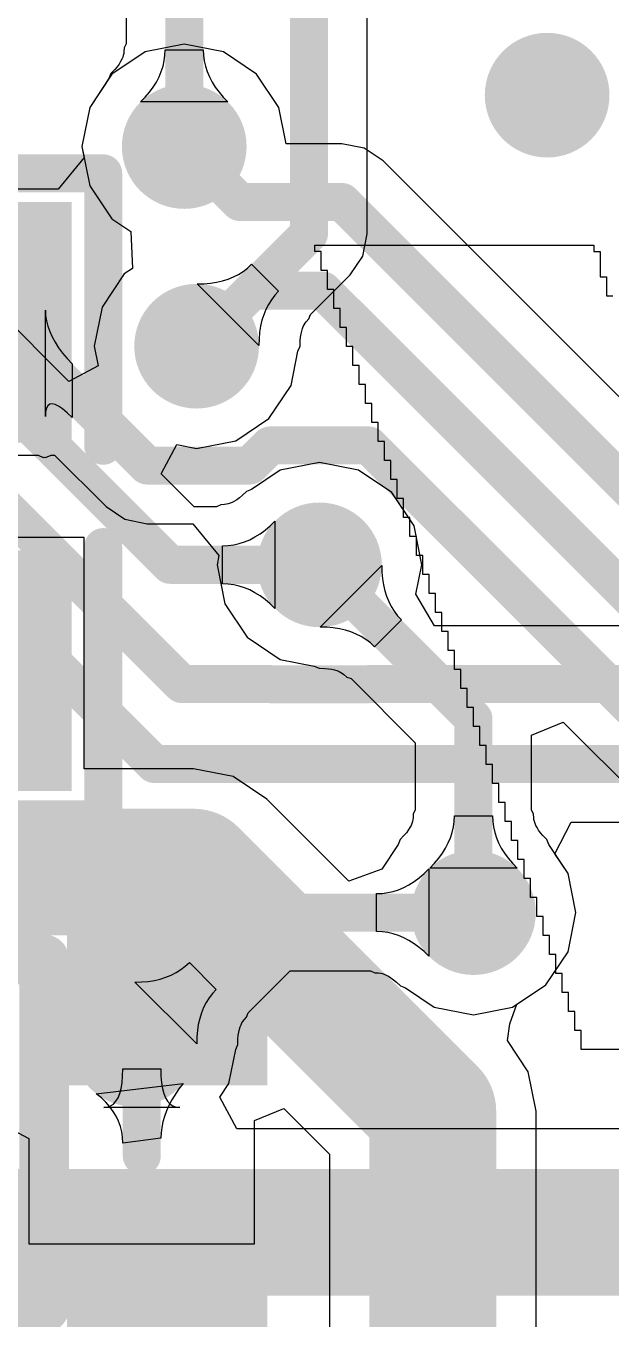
# Model space of a CAD drawing. Header units: millimetres. Extents: x 6.03 to 8.53, y 10.22 to 11.81.
# Drawn here: x 7.6994 to 7.7918, y 11.2362 to 11.4403 of the extents above; entities that cross this region are included whole.
import ezdxf

# ---------------------------------------------------------------- set-up
doc = ezdxf.new("R2010")
doc.units = ezdxf.units.MM
doc.header["$MEASUREMENT"] = 0
for name, color, linetype in [('BottomLayer', 5, 'Continuous'), ('MultiLayer', 9, 'Continuous'), ('TopLayer', 1, 'Continuous'), ('TopOverlay', 2, 'Continuous'), ('TopPaste', 8, 'Continuous'), ('TopSolder', 216, 'Continuous')]:
    doc.layers.add(name, color=color, linetype=linetype)

# ---------------------------------------------------------------- blocks, each defined once
blk = doc.blocks.new('0603_1')
at = {"layer": 'TopLayer'}
for points in [[(-0.0425, -0.016), (-0.0125, -0.016), (-0.0425, 0.016), (-0.0125, 0.016)], [(0.0125, -0.016), (0.0425, -0.016), (0.0125, 0.016), (0.0425, 0.016)]]:
    blk.add_solid(points, dxfattribs=at)
at = {"layer": 'TopOverlay', "const_width": 0.006}
for points in [[(-0.051, 0.025), (-0.008, 0.025)], [(-0.051, 0.025), (-0.051, -0.025)], [(0.008, 0.025), (0.051, 0.025)], [(0.051, 0.025), (0.051, -0.025)], [(-0.051, -0.025), (-0.008, -0.025)], [(0.008, -0.025), (0.051, -0.025)]]:
    blk.add_lwpolyline(points, dxfattribs=at)
at = {"layer": 'TopOverlay', "const_width": 0.003}
for points in [[(-0.0525, 0.025, 1), (-0.0495, 0.025, 1)], [(-0.0525, 0.025, 1), (-0.0495, 0.025, 1)], [(-0.0095, 0.025, 1), (-0.0065, 0.025, 1)], [(0.0065, 0.025, 1), (0.0095, 0.025, 1)], [(0.0495, 0.025, 1), (0.0525, 0.025, 1)], [(0.0495, 0.025, 1), (0.0525, 0.025, 1)], [(-0.0525, -0.025, 1), (-0.0495, -0.025, 1)], [(-0.0525, -0.025, 1), (-0.0495, -0.025, 1)], [(-0.0095, -0.025, 1), (-0.0065, -0.025, 1)], [(0.0065, -0.025, 1), (0.0095, -0.025, 1)], [(0.0495, -0.025, 1), (0.0525, -0.025, 1)], [(0.0495, -0.025, 1), (0.0525, -0.025, 1)]]:
    blk.add_lwpolyline(points, format="xyb", close=True, dxfattribs=at)
at = {"layer": 'TopPaste'}
for points in [[(-0.0425, -0.016), (-0.0125, -0.016), (-0.0425, 0.016), (-0.0125, 0.016)], [(0.0125, -0.016), (0.0425, -0.016), (0.0125, 0.016), (0.0425, 0.016)]]:
    blk.add_solid(points, dxfattribs=at)
at = {"layer": 'TopSolder'}
for points in [[(-0.0465, -0.02), (-0.0085, -0.02), (-0.0465, 0.02), (-0.0085, 0.02)], [(0.0085, -0.02), (0.0465, -0.02), (0.0085, 0.02), (0.0465, 0.02)]]:
    blk.add_solid(points, dxfattribs=at)
blk = doc.blocks.new('SOT_233_3')
at = {"layer": 'TopLayer'}
for points in [[(0.009874, 0.017189), (0.009874, 0.040811), (-0.005874, 0.017189), (-0.005874, 0.040811)], [(-0.010126, -0.044811), (-0.010126, -0.021189), (-0.025874, -0.044811), (-0.025874, -0.021189)], [(0.028874, -0.044811), (0.028874, -0.021189), (0.013126, -0.044811), (0.013126, -0.021189)]]:
    blk.add_solid(points, dxfattribs=at)
at = {"layer": 'TopOverlay', "const_width": 0.007874}
for points in [[(-0.026, -0.0135885), (-0.026, 0.013)], [(0.029, 0.013), (-0.026, 0.013)], [(0.029, -0.0135885), (0.029, 0.013)], [(0.029, -0.0135885), (-0.026, -0.0135885)]]:
    blk.add_lwpolyline(points, dxfattribs=at)
at = {"layer": 'TopOverlay', "const_width": 0.003937}
for points in [[(-0.0279685, 0.013, 1), (-0.0240315, 0.013, 1)], [(-0.0279685, 0.013, 1), (-0.0240315, 0.013, 1)], [(0.0270315, 0.013, 1), (0.0309685, 0.013, 1)], [(0.0270315, 0.013, 1), (0.0309685, 0.013, 1)], [(-0.0279685, -0.0135885, 1), (-0.0240315, -0.0135885, 1)], [(-0.0279685, -0.0135885, 1), (-0.0240315, -0.0135885, 1)], [(0.0270315, -0.0135885, 1), (0.0309685, -0.0135885, 1)], [(0.0270315, -0.0135885, 1), (0.0309685, -0.0135885, 1)]]:
    blk.add_lwpolyline(points, format="xyb", close=True, dxfattribs=at)
at = {"layer": 'TopPaste'}
for points in [[(0.009874, 0.017189), (0.009874, 0.040811), (-0.005874, 0.017189), (-0.005874, 0.040811)], [(-0.010126, -0.044811), (-0.010126, -0.021189), (-0.025874, -0.044811), (-0.025874, -0.021189)], [(0.028874, -0.044811), (0.028874, -0.021189), (0.013126, -0.044811), (0.013126, -0.021189)]]:
    blk.add_solid(points, dxfattribs=at)
at = {"layer": 'TopSolder'}
for points in [[(0.013874, 0.013189), (0.013874, 0.044811), (-0.009874, 0.013189), (-0.009874, 0.044811)], [(-0.006126, -0.048811), (-0.006126, -0.017189), (-0.029874, -0.048811), (-0.029874, -0.017189)], [(0.032874, -0.048811), (0.032874, -0.017189), (0.009126, -0.048811), (0.009126, -0.017189)]]:
    blk.add_solid(points, dxfattribs=at)
blk = doc.blocks.new('WS_LOGO__300MIL__23')
at = {"layer": 'TopOverlay'}
for p, q in [((-0.1427566, 0.0897326), (-0.1427566, 0.0907326)), ((-0.1427566, 0.0907326), (-0.0987566, 0.0907326)), ((-0.0987566, 0.0907326), (-0.0987566, 0.0897326)), ((-0.1417566, 0.0897326), (-0.1427566, 0.0897326)), ((-0.1417566, 0.0867326), (-0.1417566, 0.0897326)), ((-0.0987566, 0.0897326), (-0.0977566, 0.0897326)), ((-0.0977566, 0.0897326), (-0.0977566, 0.0857326)), ((-0.1407566, 0.0867326), (-0.1417566, 0.0867326)), ((-0.1407566, 0.0837326), (-0.1407566, 0.0867326)), ((-0.1397566, 0.0837326), (-0.1407566, 0.0837326)), ((-0.1397566, 0.0807326), (-0.1397566, 0.0837326)), ((-0.0977566, 0.0857326), (-0.0967566, 0.0857326)), ((-0.0967566, 0.0857326), (-0.0967566, 0.0827326)), ((-0.0967566, 0.0827326), (-0.0957566, 0.0827326)), ((-0.1387566, 0.0807326), (-0.1397566, 0.0807326)), ((-0.1387566, 0.0777326), (-0.1387566, 0.0807326)), ((-0.1377566, 0.0777326), (-0.1387566, 0.0777326)), ((-0.1377566, 0.0747326), (-0.1377566, 0.0777326)), ((-0.1367566, 0.0747326), (-0.1377566, 0.0747326)), ((-0.1367566, 0.0717326), (-0.1367566, 0.0747326)), ((-0.1357566, 0.0717326), (-0.1367566, 0.0717326)), ((-0.1357566, 0.0687326), (-0.1357566, 0.0717326)), ((-0.1347566, 0.0687326), (-0.1357566, 0.0687326)), ((-0.1347566, 0.0657326), (-0.1347566, 0.0687326)), ((-0.1337566, 0.0657326), (-0.1347566, 0.0657326)), ((-0.1337566, 0.0627326), (-0.1337566, 0.0657326)), ((-0.1327566, 0.0627326), (-0.1337566, 0.0627326)), ((-0.1327566, 0.0597326), (-0.1327566, 0.0627326)), ((-0.1317566, 0.0597326), (-0.1327566, 0.0597326)), ((-0.1317566, 0.0567326), (-0.1317566, 0.0597326)), ((-0.1307566, 0.0567326), (-0.1317566, 0.0567326)), ((-0.1307566, 0.0537326), (-0.1307566, 0.0567326)), ((-0.1297566, 0.0537326), (-0.1307566, 0.0537326)), ((-0.1297566, 0.0507326), (-0.1297566, 0.0537326)), ((-0.1287566, 0.0507326), (-0.1297566, 0.0507326)), ((-0.1287566, 0.0477326), (-0.1287566, 0.0507326)), ((-0.1277566, 0.0477326), (-0.1287566, 0.0477326)), ((-0.1277566, 0.0447326), (-0.1277566, 0.0477326)), ((-0.1267566, 0.0447326), (-0.1277566, 0.0447326)), ((-0.1267566, 0.0417326), (-0.1267566, 0.0447326)), ((-0.1257566, 0.0417326), (-0.1267566, 0.0417326)), ((-0.1257566, 0.0387326), (-0.1257566, 0.0417326)), ((-0.1247566, 0.0387326), (-0.1257566, 0.0387326)), ((-0.1247566, 0.0357326), (-0.1247566, 0.0387326)), ((-0.1237566, 0.0357326), (-0.1247566, 0.0357326)), ((-0.1237566, 0.0327326), (-0.1237566, 0.0357326)), ((-0.1227566, 0.0327326), (-0.1237566, 0.0327326)), ((-0.1227566, 0.0297326), (-0.1227566, 0.0327326)), ((-0.1217566, 0.0297326), (-0.1227566, 0.0297326)), ((-0.1217566, 0.0267326), (-0.1217566, 0.0297326)), ((-0.1207566, 0.0267326), (-0.1217566, 0.0267326)), ((-0.1207566, 0.0237326), (-0.1207566, 0.0267326)), ((-0.1197566, 0.0237326), (-0.1207566, 0.0237326)), ((-0.1197566, 0.0207326), (-0.1197566, 0.0237326)), ((-0.1187566, 0.0207326), (-0.1197566, 0.0207326)), ((-0.1187566, 0.0177326), (-0.1187566, 0.0207326)), ((-0.1177566, 0.0177326), (-0.1187566, 0.0177326)), ((-0.1177566, 0.0147326), (-0.1177566, 0.0177326)), ((-0.1167566, 0.0147326), (-0.1177566, 0.0147326)), ((-0.1167566, 0.0117326), (-0.1167566, 0.0147326)), ((-0.1157566, 0.0117326), (-0.1167566, 0.0117326)), ((-0.1157566, 0.0087326), (-0.1157566, 0.0117326)), ((-0.1147566, 0.0087326), (-0.1157566, 0.0087326)), ((-0.1147566, 0.0057326), (-0.1147566, 0.0087326)), ((-0.1137566, 0.0057326), (-0.1147566, 0.0057326)), ((-0.1137566, 0.0027326), (-0.1137566, 0.0057326)), ((-0.1127566, 0.0027326), (-0.1137566, 0.0027326)), ((-0.1127566, -0.0002674), (-0.1127566, 0.0027326)), ((-0.1117566, -0.0002674), (-0.1127566, -0.0002674)), ((-0.1117566, -0.0032674), (-0.1117566, -0.0002674)), ((-0.1107566, -0.0032674), (-0.1117566, -0.0032674)), ((-0.1107566, -0.0062674), (-0.1107566, -0.0032674)), ((-0.1097566, -0.0062674), (-0.1107566, -0.0062674)), ((-0.1097566, -0.0092674), (-0.1097566, -0.0062674)), ((-0.1087566, -0.0092674), (-0.1097566, -0.0092674)), ((-0.1087566, -0.0122674), (-0.1087566, -0.0092674)), ((-0.1077566, -0.0122674), (-0.1087566, -0.0122674)), ((-0.1077566, -0.0152674), (-0.1077566, -0.0122674)), ((-0.1067566, -0.0152674), (-0.1077566, -0.0152674)), ((-0.1067566, -0.0182674), (-0.1067566, -0.0152674)), ((-0.1057566, -0.0182674), (-0.1067566, -0.0182674)), ((-0.1057566, -0.0212674), (-0.1057566, -0.0182674)), ((-0.1047566, -0.0212674), (-0.1057566, -0.0212674)), ((-0.1047566, -0.0242674), (-0.1047566, -0.0212674)), ((-0.1037566, -0.0242674), (-0.1047566, -0.0242674)), ((-0.1037566, -0.0272674), (-0.1037566, -0.0242674)), ((-0.1027566, -0.0272674), (-0.1037566, -0.0272674)), ((-0.1027566, -0.0302674), (-0.1027566, -0.0272674)), ((-0.1017566, -0.0302674), (-0.1027566, -0.0302674)), ((-0.1017566, -0.0332674), (-0.1017566, -0.0302674)), ((-0.1007566, -0.0332674), (-0.1017566, -0.0332674)), ((-0.1007566, -0.0362674), (-0.1007566, -0.0332674)), ((-0.0757566, -0.0362674), (-0.1007566, -0.0362674))]:
    blk.add_line(p, q, dxfattribs=at)

msp = doc.modelspace()

# ---------------------------------------------------------------- linework, layer by layer
at = {"layer": 'BottomLayer'}
for p, q in [((7.7062198, 11.3841698), (7.4951128, 11.5952768)), ((7.7532708, 11.4074804), (7.7532708, 11.5241441)), ((7.7152331, 11.5202294), (7.7152331, 11.4374937)), ((7.7152331, 11.4374937), (7.7149213, 11.4368259)), ((7.7145563, 11.4350267), (7.7143715, 11.4346732)), ((7.7146927, 11.4353507), (7.7145563, 11.4350267)), ((7.7147902, 11.4356532), (7.7146927, 11.4353507)), ((7.714856, 11.4359427), (7.7147902, 11.4356532)), ((7.7148952, 11.4362347), (7.714856, 11.4359427)), ((7.7149213, 11.4368259), (7.7148952, 11.4362347)), ((7.7212538, 11.4347893), (7.7213705, 11.4356581)), ((7.7213705, 11.4356581), (7.7214094, 11.4365395)), ((7.7214094, 11.4365395), (7.7274094, 11.4365395)), ((7.7274094, 11.4365395), (7.7274483, 11.4356581)), ((7.7274483, 11.4356581), (7.727565, 11.4347893)), ((7.7128381, 11.43279), (7.7125243, 11.4319882)), ((7.7134348, 11.4334106), (7.7128381, 11.43279)), ((7.7138192, 11.4338648), (7.7134348, 11.4334106)), ((7.7141284, 11.4342856), (7.7138192, 11.4338648)), ((7.7143715, 11.4346732), (7.7141284, 11.4342856)), ((7.720437, 11.4322578), (7.720787, 11.4330891)), ((7.720787, 11.4330891), (7.7210593, 11.4339329)), ((7.7210593, 11.4339329), (7.7212538, 11.4347893)), ((7.727565, 11.4347893), (7.7277595, 11.4339329)), ((7.7277595, 11.4339329), (7.7280318, 11.4330891)), ((7.7280318, 11.4330891), (7.7283818, 11.4322578)), ((7.7125243, 11.4319882), (7.7094861, 11.4274412)), ((7.7195034, 11.4306327), (7.7200091, 11.431439)), ((7.7200091, 11.431439), (7.720437, 11.4322578)), ((7.7283818, 11.4322578), (7.7288097, 11.431439)), ((7.7288097, 11.431439), (7.7293154, 11.4306327)), ((7.7175196, 11.4282888), (7.7182587, 11.4290575)), ((7.7182587, 11.4290575), (7.71892, 11.4298388)), ((7.71892, 11.4298388), (7.7195034, 11.4306327)), ((7.7293154, 11.4306327), (7.7298988, 11.4298388)), ((7.7298988, 11.4298388), (7.7305601, 11.4290575)), ((7.7305601, 11.4290575), (7.7312992, 11.4282888)), ((7.7094861, 11.4274412), (7.7082565, 11.4212598)), ((7.7312992, 11.4282888), (7.7175196, 11.4282888)), ((7.7082565, 11.4212598), (7.7094861, 11.4150784)), ((7.7094861, 11.4150784), (7.7129876, 11.409838)), ((7.7129876, 11.409838), (7.7159559, 11.4078546)), ((7.7159559, 11.4078546), (7.7162297, 11.4020241)), ((7.7525723, 11.4039687), (7.7532708, 11.4074804)), ((7.73439, 11.4020735), (7.7350406, 11.4026692)), ((7.7350406, 11.4026692), (7.7392857, 11.3984289)), ((7.7505831, 11.4009918), (7.7525723, 11.4039687)), ((7.7149407, 11.4011628), (7.7114392, 11.3959224)), ((7.7162297, 11.4020241), (7.7149407, 11.4011628)), ((7.730444, 11.4000521), (7.7313256, 11.4003288)), ((7.7313256, 11.4003288), (7.732161, 11.4006693)), ((7.732161, 11.4006693), (7.7329502, 11.4010736)), ((7.7329502, 11.4010736), (7.7336932, 11.4015417)), ((7.7336932, 11.4015417), (7.73439, 11.4020735)), ((7.7443277, 11.3947364), (7.7505831, 11.4009918)), ((7.7264557, 11.3995831), (7.7275221, 11.3996046)), ((7.7362045, 11.3898447), (7.7264557, 11.3995831)), ((7.7275221, 11.3996046), (7.7285422, 11.39969)), ((7.7285422, 11.39969), (7.7295162, 11.3998391)), ((7.7295162, 11.3998391), (7.730444, 11.4000521)), ((7.7392857, 11.3984289), (7.7386899, 11.3977781)), ((7.7376902, 11.3963381), (7.7372862, 11.3955489)), ((7.7381581, 11.3970812), (7.7376902, 11.3963381)), ((7.7386899, 11.3977781), (7.7381581, 11.3970812)), ((7.7114392, 11.3959224), (7.7102096, 11.389741)), ((7.7369461, 11.3947136), (7.7366699, 11.3938321)), ((7.7372862, 11.3955489), (7.7369461, 11.3947136)), ((7.7436765, 11.3936073), (7.7440759, 11.3940435)), ((7.7440759, 11.3940435), (7.7443277, 11.3947364)), ((7.7363093, 11.3919307), (7.7362249, 11.3909107)), ((7.7364577, 11.3929044), (7.7363093, 11.3919307)), ((7.7366699, 11.3938321), (7.7364577, 11.3929044)), ((7.742842, 11.3916897), (7.7429438, 11.3921347)), ((7.7429438, 11.3921347), (7.7430628, 11.3925145)), ((7.7430628, 11.3925145), (7.7431949, 11.3928391)), ((7.7431949, 11.3928391), (7.7433398, 11.3931221)), ((7.7433398, 11.3931221), (7.7434982, 11.3933737)), ((7.7434982, 11.3933737), (7.7436765, 11.3936073)), ((7.7362249, 11.3909107), (7.7362045, 11.3898447)), ((7.7426977, 11.3897204), (7.7427141, 11.39058)), ((7.7427141, 11.39058), (7.7427632, 11.3911725)), ((7.7427632, 11.3911725), (7.742842, 11.3916897)), ((7.7102096, 11.389741), (7.7108279, 11.3866328)), ((7.7412858, 11.3835596), (7.7423555, 11.3889369)), ((7.7423555, 11.3889369), (7.7426977, 11.3897204)), ((7.7108279, 11.3866328), (7.7062198, 11.3841698)), ((7.7377843, 11.3783192), (7.7412858, 11.3835596)), ((7.7325439, 11.3748177), (7.7377843, 11.3783192)), ((7.7207913, 11.3695983), (7.7232543, 11.3742064)), ((7.7232543, 11.3742064), (7.7263625, 11.3735881)), ((7.7263625, 11.3735881), (7.7325439, 11.3748177)), ((7.7259891, 11.3644005), (7.7207913, 11.3695983)), ((7.7395677, 11.3701475), (7.7350207, 11.3671093)), ((7.7457491, 11.3713771), (7.7395677, 11.3701475)), ((7.7519305, 11.3701475), (7.7457491, 11.3713771)), ((7.7571709, 11.366646), (7.7519305, 11.3701475)), ((7.7327229, 11.3655049), (7.7323355, 11.365262)), ((7.7331447, 11.3658149), (7.7327229, 11.3655049)), ((7.7335981, 11.3661986), (7.7331447, 11.3658149)), ((7.7342189, 11.3667955), (7.7335981, 11.3661986)), ((7.7350207, 11.3671093), (7.7342189, 11.3667955)), ((7.7606724, 11.3614056), (7.7571709, 11.366646)), ((7.7295153, 11.3644005), (7.7259891, 11.3644005)), ((7.7301831, 11.3647123), (7.7295153, 11.3644005)), ((7.7307742, 11.3647384), (7.7301831, 11.3647123)), ((7.7310662, 11.3647776), (7.7307742, 11.3647384)), ((7.7313563, 11.3648435), (7.7310662, 11.3647776)), ((7.7316582, 11.3649409), (7.7313563, 11.3648435)), ((7.731982, 11.3650772), (7.7316582, 11.3649409)), ((7.7323355, 11.365262), (7.731982, 11.3650772)), ((7.7371701, 11.3607136), (7.7379514, 11.3613749)), ((7.7379514, 11.3613749), (7.7387201, 11.362114)), ((7.7387201, 11.362114), (7.7387201, 11.3483344)), ((7.761902, 11.3552242), (7.7606724, 11.3614056)), ((7.7347511, 11.3591966), (7.7355699, 11.3596245)), ((7.7355699, 11.3596245), (7.7363762, 11.3601302)), ((7.7363762, 11.3601302), (7.7371701, 11.3607136)), ((7.7304694, 11.3582242), (7.7313508, 11.3582631)), ((7.7304694, 11.3522242), (7.7304694, 11.3582242)), ((7.7313508, 11.3582631), (7.7322196, 11.3583798)), ((7.7322196, 11.3583798), (7.733076, 11.3585743)), ((7.733076, 11.3585743), (7.7339198, 11.3588466)), ((7.7339198, 11.3588466), (7.7347511, 11.3591966)), ((7.7609773, 11.3505755), (7.761902, 11.3552242)), ((7.7313508, 11.3521853), (7.7304694, 11.3522242)), ((7.7322196, 11.3520686), (7.7313508, 11.3521853)), ((7.733076, 11.3518741), (7.7322196, 11.3520686)), ((7.7339198, 11.3516018), (7.733076, 11.3518741)), ((7.7347511, 11.3512518), (7.7339198, 11.3516018)), ((7.7355699, 11.3508239), (7.7347511, 11.3512518)), ((7.7363762, 11.3503182), (7.7355699, 11.3508239)), ((7.7371701, 11.3497348), (7.7363762, 11.3503182)), ((7.7379514, 11.3490735), (7.7371701, 11.3497348)), ((7.7387201, 11.3483344), (7.7379514, 11.3490735)), ((7.7639113, 11.3455754), (7.7609773, 11.3505755)), ((8.1774436, 11.3455754), (7.7639113, 11.3455754)), ((7.7829002, 11.3096105), (7.7854992, 11.3146105)), ((7.7854992, 11.3146105), (8.1702061, 11.3146105)), ((7.7849763, 11.3065034), (7.7829002, 11.3096105)), ((7.761474, 11.3058114), (7.7622553, 11.3064727)), ((7.7622553, 11.3064727), (7.763024, 11.3072118)), ((7.763024, 11.3072118), (7.763024, 11.2934322)), ((7.7862059, 11.300322), (7.7849763, 11.3065034)), ((7.7582237, 11.3039444), (7.759055, 11.3042944)), ((7.759055, 11.3042944), (7.7598738, 11.3047223)), ((7.7598738, 11.3047223), (7.7606801, 11.305228)), ((7.7606801, 11.305228), (7.761474, 11.3058114)), ((7.7547733, 11.303322), (7.7556547, 11.3033609)), ((7.7547733, 11.297322), (7.7547733, 11.303322)), ((7.7556547, 11.3033609), (7.7565235, 11.3034776)), ((7.7565235, 11.3034776), (7.7573799, 11.3036721)), ((7.7573799, 11.3036721), (7.7582237, 11.3039444)), ((7.7849763, 11.2941406), (7.7862059, 11.300322)), ((7.7556547, 11.2972831), (7.7547733, 11.297322)), ((7.7565235, 11.2971664), (7.7556547, 11.2972831)), ((7.7573799, 11.2969719), (7.7565235, 11.2971664)), ((7.7582237, 11.2966996), (7.7573799, 11.2969719)), ((7.759055, 11.2963496), (7.7582237, 11.2966996)), ((7.7598738, 11.2959217), (7.759055, 11.2963496)), ((7.7606801, 11.295416), (7.7598738, 11.2959217)), ((7.761474, 11.2948326), (7.7606801, 11.295416)), ((7.7622553, 11.2941713), (7.761474, 11.2948326)), ((7.763024, 11.2934322), (7.7622553, 11.2941713)), ((7.7814748, 11.2889002), (7.7849763, 11.2941406)), ((7.7245677, 11.2918576), (7.7252184, 11.2924533)), ((7.7252184, 11.2924533), (7.7294611, 11.2882106)), ((7.7206217, 11.2898368), (7.7215032, 11.2901133)), ((7.7215032, 11.2901133), (7.7223386, 11.2904536)), ((7.7223386, 11.2904536), (7.7231278, 11.2908577)), ((7.7231278, 11.2908577), (7.7238708, 11.2913257)), ((7.7238708, 11.2913257), (7.7245677, 11.2918576)), ((7.7345031, 11.2845181), (7.7411307, 11.2911457)), ((7.7411307, 11.2911457), (7.7538191, 11.2911457)), ((7.7538191, 11.2911457), (7.7544869, 11.2908339)), ((7.7544869, 11.2908339), (7.7550781, 11.2908078)), ((7.7550781, 11.2908078), (7.7553701, 11.2907686)), ((7.7553701, 11.2907686), (7.7556596, 11.2907028)), ((7.7556596, 11.2907028), (7.7559621, 11.2906053)), ((7.7559621, 11.2906053), (7.7562861, 11.2904689)), ((7.7562861, 11.2904689), (7.7566396, 11.2902841)), ((7.7566396, 11.2902841), (7.7570272, 11.290041)), ((7.7570272, 11.290041), (7.757448, 11.2897318)), ((7.7166338, 11.2893696), (7.7177, 11.2893906)), ((7.7263774, 11.279626), (7.7166338, 11.2893696)), ((7.7177, 11.2893906), (7.7187201, 11.2894755)), ((7.7187201, 11.2894755), (7.719694, 11.2896243)), ((7.719694, 11.2896243), (7.7206217, 11.2898368)), ((7.7294611, 11.2882106), (7.7288654, 11.2875599)), ((7.757448, 11.2897318), (7.7579022, 11.2893474)), ((7.7579022, 11.2893474), (7.7585228, 11.2887507)), ((7.7585228, 11.2887507), (7.7593246, 11.2884369)), ((7.7593246, 11.2884369), (7.7638716, 11.2853987)), ((7.7762344, 11.2853987), (7.7814748, 11.2889002)), ((7.7278655, 11.28612), (7.7274614, 11.2853308)), ((7.7283335, 11.286863), (7.7278655, 11.28612)), ((7.7288654, 11.2875599), (7.7283335, 11.286863)), ((7.7271211, 11.2844954), (7.7268446, 11.2836139)), ((7.7274614, 11.2853308), (7.7271211, 11.2844954)), ((7.7338515, 11.2833886), (7.7342513, 11.2838253)), ((7.7342513, 11.2838253), (7.7345031, 11.2845181)), ((7.7638716, 11.2853987), (7.770053, 11.2841691)), ((7.770053, 11.2841691), (7.7762344, 11.2853987)), ((7.7264833, 11.2817123), (7.7263984, 11.2806922)), ((7.7266321, 11.2826862), (7.7264833, 11.2817123)), ((7.7268446, 11.2836139), (7.7266321, 11.2826862)), ((7.7330159, 11.2814689), (7.7331179, 11.2819143)), ((7.7331179, 11.2819143), (7.7332372, 11.2822948)), ((7.7332372, 11.2822948), (7.7333698, 11.2826203)), ((7.7333698, 11.2826203), (7.7335144, 11.2829028)), ((7.7335144, 11.2829028), (7.7336737, 11.2831556)), ((7.7336737, 11.2831556), (7.7338515, 11.2833886)), ((7.7263984, 11.2806922), (7.7263774, 11.279626)), ((7.7328705, 11.2794981), (7.7328874, 11.2803584)), ((7.7328874, 11.2803584), (7.7329368, 11.2809512)), ((7.7329368, 11.2809512), (7.7330159, 11.2814689)), ((7.7314587, 11.2733462), (7.7325256, 11.2787098)), ((7.7325256, 11.2787098), (7.7328705, 11.2794981)), ((7.7300123, 11.2711815), (7.7314587, 11.2733462)), ((7.7326849, 11.2661815), (7.7300123, 11.2711815)), ((7.7942688, 11.2661815), (7.7326849, 11.2661815))]:
    msp.add_line(p, q, dxfattribs=at)
for points, const_width in [([(7.4780738, 11.5993386), (7.7221882, 11.3552242)], 0.006), ([(7.4731033, 11.5873386), (7.7240428, 11.3363991)], 0.006), ([(7.7244094, 11.4212598), (7.7244094, 11.5240303)], 0.006), ([(7.7440945, 11.4074804), (7.7440945, 11.5241441)], 0.006), ([(7.7263625, 11.3897484), (7.7440945, 11.4074804)], 0.006), ([(7.724394, 11.3877799), (7.7263625, 11.3897484)], 0.006), ([(7.7263625, 11.389741), (7.7263625, 11.3897484)], 0.006), ([(7.677593, 11.3658784), (7.7196846, 11.3237868)], 0.006), ([(7.7221882, 11.3552242), (7.7457491, 11.3552242)], 0.006), ([(7.7240428, 11.3363991), (7.7379269, 11.3363991)], 0.006), ([(7.7379269, 11.3363991), (7.7379443, 11.3363817)], 0.006), ([(7.7379443, 11.3363817), (7.7535539, 11.3363817)], 0.006), ([(7.7535539, 11.3363817), (7.7535713, 11.3363991)], 0.006), ([(7.7535713, 11.3363991), (8.1790706, 11.3363991)], 0.006), ([(7.7196846, 11.3237868), (8.1814532, 11.3237868)], 0.006), ([(7.7165354, 11.2795276), (7.7373298, 11.300322)], 0.006), ([(7.7373298, 11.300322), (7.770053, 11.300322)], 0.006), ([(7.6304235, 11.249868), (8.0805767, 11.249868)], 0.02)]:
    msp.add_lwpolyline(points, dxfattribs=dict(at, const_width=const_width))
for points, const_width in [([(7.776761, 11.4293658, 1), (7.7866034, 11.4293658, 1)], 0.0098425), ([(7.7194882, 11.4212598, 1), (7.7293306, 11.4212598, 1)], 0.0098425), ([(7.7229094, 11.4212598, 1), (7.7259094, 11.4212598, 1)], 0.003), ([(7.7425945, 11.4074804, 1), (7.7455945, 11.4074804, 1)], 0.003), ([(7.7425945, 11.4074804, 1), (7.7455945, 11.4074804, 1)], 0.003), ([(7.7214413, 11.389741, 1), (7.7312837, 11.389741, 1)], 0.0098425), ([(7.7248625, 11.3897484, 1), (7.7278625, 11.3897484, 1)], 0.003), ([(7.7248625, 11.3897484, 1), (7.7278625, 11.3897484, 1)], 0.003), ([(7.7248625, 11.3897484, 1), (7.7278625, 11.3897484, 1)], 0.003), ([(7.7248625, 11.389741, 1), (7.7278625, 11.389741, 1)], 0.003), ([(7.722894, 11.3877799, 1), (7.725894, 11.3877799, 1)], 0.003), ([(7.7408279, 11.3552242, 1), (7.7506703, 11.3552242, 1)], 0.0098425), ([(7.7206882, 11.3552242, 1), (7.7236882, 11.3552242, 1)], 0.003), ([(7.7206882, 11.3552242, 1), (7.7236882, 11.3552242, 1)], 0.003), ([(7.7442491, 11.3552242, 1), (7.7472491, 11.3552242, 1)], 0.003), ([(7.7225428, 11.3363991, 1), (7.7255428, 11.3363991, 1)], 0.003), ([(7.7225428, 11.3363991, 1), (7.7255428, 11.3363991, 1)], 0.003), ([(7.7364269, 11.3363991, 1), (7.7394269, 11.3363991, 1)], 0.003), ([(7.7364269, 11.3363991, 1), (7.7394269, 11.3363991, 1)], 0.003), ([(7.7364443, 11.3363817, 1), (7.7394443, 11.3363817, 1)], 0.003), ([(7.7364443, 11.3363817, 1), (7.7394443, 11.3363817, 1)], 0.003), ([(7.7520539, 11.3363817, 1), (7.7550539, 11.3363817, 1)], 0.003), ([(7.7520539, 11.3363817, 1), (7.7550539, 11.3363817, 1)], 0.003), ([(7.7520713, 11.3363991, 1), (7.7550713, 11.3363991, 1)], 0.003), ([(7.7520713, 11.3363991, 1), (7.7550713, 11.3363991, 1)], 0.003), ([(7.7181846, 11.3237868, 1), (7.7211846, 11.3237868, 1)], 0.003), ([(7.7181846, 11.3237868, 1), (7.7211846, 11.3237868, 1)], 0.003), ([(7.7651318, 11.300322, 1), (7.7749742, 11.300322, 1)], 0.0098425), ([(7.7358298, 11.300322, 1), (7.7388298, 11.300322, 1)], 0.003), ([(7.7358298, 11.300322, 1), (7.7388298, 11.300322, 1)], 0.003), ([(7.768553, 11.300322, 1), (7.771553, 11.300322, 1)], 0.003), ([(7.7116142, 11.2795276, 1), (7.7214566, 11.2795276, 1)], 0.0098425), ([(7.7150354, 11.2795276, 1), (7.7180354, 11.2795276, 1)], 0.003)]:
    msp.add_lwpolyline(points, format="xyb", close=True, dxfattribs=dict(at, const_width=const_width))
at = {"layer": 'MultiLayer', "const_width": 0.0098425}
for points in [[(7.776761, 11.4293658, 1), (7.7866034, 11.4293658, 1)], [(7.7194882, 11.4212598, 1), (7.7293306, 11.4212598, 1)], [(7.7214413, 11.389741, 1), (7.7312837, 11.389741, 1)], [(7.7408279, 11.3552242, 1), (7.7506703, 11.3552242, 1)], [(7.7651318, 11.300322, 1), (7.7749742, 11.300322, 1)], [(7.7116142, 11.2795276, 1), (7.7214566, 11.2795276, 1)]]:
    msp.add_lwpolyline(points, format="xyb", close=True, dxfattribs=at)
at = {"layer": 'TopLayer'}
for p, q in [((7.7244094, 11.4374127), (7.718228, 11.4361831)), ((7.7305908, 11.4361831), (7.7244094, 11.4374127)), ((7.718228, 11.4361831), (7.7129876, 11.4326816)), ((7.7358312, 11.4326816), (7.7305908, 11.4361831)), ((7.7129876, 11.4326816), (7.7094861, 11.4274412)), ((7.7393327, 11.4274412), (7.7358312, 11.4326816)), ((7.7094861, 11.4274412), (7.7082565, 11.4212598)), ((7.7404794, 11.4216767), (7.7393327, 11.4274412)), ((7.7082565, 11.4212598), (7.7086018, 11.4195242)), ((7.7493013, 11.4216767), (7.7404794, 11.4216767)), ((7.7528129, 11.4209782), (7.7493013, 11.4216767)), ((7.7557899, 11.418989), (7.7528129, 11.4209782)), ((7.7086018, 11.4195242), (7.7044983, 11.4145241)), ((7.8511974, 11.3235815), (7.7557899, 11.418989)), ((7.7044983, 11.4145241), (7.6646159, 11.4145241)), ((7.7024959, 11.3786441), (7.7024959, 11.3954456)), ((7.7024959, 11.3954456), (7.7025383, 11.3945971)), ((7.7025383, 11.3945971), (7.7026656, 11.3937485)), ((7.7026656, 11.3937485), (7.7028777, 11.3929)), ((7.7028777, 11.3929), (7.7031747, 11.3920515)), ((7.7031747, 11.3920515), (7.7035566, 11.3912029)), ((7.7035566, 11.3912029), (7.7040233, 11.3903544)), ((7.7040233, 11.3903544), (7.7045748, 11.3895059)), ((7.7045748, 11.3895059), (7.7052112, 11.3886574)), ((7.7052112, 11.3886574), (7.7059324, 11.3878088)), ((7.7059324, 11.3878088), (7.7067385, 11.3869603)), ((7.7067385, 11.3869603), (7.7067385, 11.378475)), ((7.7026656, 11.3799409), (7.7025383, 11.3793756)), ((7.7028777, 11.3803398), (7.7026656, 11.3799409)), ((7.7031747, 11.3805724), (7.7028777, 11.3803398)), ((7.7035566, 11.3806386), (7.7031747, 11.3805724)), ((7.7040233, 11.3805385), (7.7035566, 11.3806386)), ((7.7045748, 11.3802721), (7.7040233, 11.3805385)), ((7.7052112, 11.3798394), (7.7045748, 11.3802721)), ((7.7059324, 11.3792404), (7.7052112, 11.3798394)), ((7.7025383, 11.3793756), (7.7024959, 11.3786441)), ((7.7067385, 11.378475), (7.7059324, 11.3792404)), ((7.6646159, 11.3725241), (7.7013688, 11.3725241)), ((7.7013688, 11.3725241), (7.7021201, 11.3721606)), ((7.7021201, 11.3721606), (7.70231, 11.3722267)), ((7.70231, 11.3722267), (7.7024959, 11.3721497)), ((7.7024959, 11.3721497), (7.7033998, 11.3725241)), ((7.7033998, 11.3725241), (7.7039549, 11.3725241)), ((7.7039549, 11.3725241), (7.7120691, 11.3644099)), ((7.7120691, 11.3644099), (7.715046, 11.3624207)), ((7.715046, 11.3624207), (7.7185577, 11.3617222)), ((7.7185577, 11.3617222), (7.7257908, 11.3617222)), ((7.7257908, 11.3617222), (7.7298942, 11.3567221)), ((7.7086159, 11.3595241), (7.6646159, 11.3595241)), ((7.7086159, 11.3230345), (7.7086159, 11.3595241)), ((7.7298942, 11.3567221), (7.7295962, 11.3552242)), ((7.7295962, 11.3552242), (7.7308258, 11.3490428)), ((7.7458475, 11.3453822), (7.7555911, 11.3551258)), ((7.7555911, 11.3551258), (7.7556121, 11.3540596)), ((7.7556121, 11.3540596), (7.755697, 11.3530395)), ((7.755697, 11.3530395), (7.7558458, 11.3520656)), ((7.7558458, 11.3520656), (7.7560583, 11.3511379)), ((7.7560583, 11.3511379), (7.7563348, 11.3502564)), ((7.7563348, 11.3502564), (7.7566751, 11.349421)), ((7.7566751, 11.349421), (7.7570792, 11.3486318)), ((7.7308258, 11.3490428), (7.7343273, 11.3438024)), ((7.7570792, 11.3486318), (7.7575472, 11.3478888)), ((7.7575472, 11.3478888), (7.7580791, 11.3471919)), ((7.7580791, 11.3471919), (7.7586748, 11.3465412)), ((7.7469137, 11.3453612), (7.7458475, 11.3453822)), ((7.7479338, 11.3452763), (7.7469137, 11.3453612)), ((7.7489077, 11.3451275), (7.7479338, 11.3452763)), ((7.7498354, 11.344915), (7.7489077, 11.3451275)), ((7.7586748, 11.3465412), (7.7544321, 11.3422985)), ((7.7343273, 11.3438024), (7.7395677, 11.3403009)), ((7.7507169, 11.3446385), (7.7498354, 11.344915)), ((7.7515523, 11.3442982), (7.7507169, 11.3446385)), ((7.7523415, 11.3438941), (7.7515523, 11.3442982)), ((7.7530845, 11.3434261), (7.7523415, 11.3438941)), ((7.7537814, 11.3428942), (7.7530845, 11.3434261)), ((7.7544321, 11.3422985), (7.7537814, 11.3428942)), ((7.7395677, 11.3403009), (7.7449313, 11.339234)), ((7.7449313, 11.339234), (7.7457196, 11.3388891)), ((7.7457196, 11.3388891), (7.7465799, 11.3388722)), ((7.7465799, 11.3388722), (7.7471727, 11.3388228)), ((7.7471727, 11.3388228), (7.7476904, 11.3387437)), ((7.7476904, 11.3387437), (7.7481358, 11.3386417)), ((7.7481358, 11.3386417), (7.7485163, 11.3385224)), ((7.7485163, 11.3385224), (7.7488418, 11.3383898)), ((7.7488418, 11.3383898), (7.7491243, 11.3382452)), ((7.7491243, 11.3382452), (7.7493771, 11.3380859)), ((7.7493771, 11.3380859), (7.7496101, 11.3379081)), ((7.7496101, 11.3379081), (7.7500468, 11.3375083)), ((7.7500468, 11.3375083), (7.7507396, 11.3372565)), ((7.7507396, 11.3372565), (7.7608767, 11.3271194)), ((7.7792293, 11.3283429), (7.7842293, 11.330414)), ((7.7842293, 11.330414), (7.8025226, 11.3121207)), ((7.7608767, 11.3271194), (7.7608767, 11.3165559)), ((7.7792293, 11.3165558), (7.7792293, 11.3283429)), ((7.7258888, 11.3230345), (7.7086159, 11.3230345)), ((7.7321317, 11.3217927), (7.7258888, 11.3230345)), ((7.7374242, 11.3182564), (7.7321317, 11.3217927)), ((7.750373, 11.3053076), (7.7374242, 11.3182564)), ((7.7608767, 11.3165559), (7.7605649, 11.3158881)), ((7.7795411, 11.315888), (7.7792293, 11.3165558)), ((7.7603363, 11.3144129), (7.7601999, 11.3140889)), ((7.7604338, 11.3147154), (7.7603363, 11.3144129)), ((7.7604996, 11.3150049), (7.7604338, 11.3147154)), ((7.7605388, 11.3152969), (7.7604996, 11.3150049)), ((7.7605649, 11.3158881), (7.7605388, 11.3152969)), ((7.7668974, 11.3138515), (7.7670141, 11.3147203)), ((7.7670141, 11.3147203), (7.767053, 11.3156017)), ((7.767053, 11.3156017), (7.773053, 11.3156017)), ((7.773053, 11.3156017), (7.7730919, 11.3147203)), ((7.7730919, 11.3147203), (7.7732086, 11.3138515)), ((7.7795672, 11.3152969), (7.7795411, 11.315888)), ((7.7796064, 11.3150049), (7.7795672, 11.3152969)), ((7.7796723, 11.3147148), (7.7796064, 11.3150049)), ((7.7797697, 11.3144129), (7.7796723, 11.3147148)), ((7.779906, 11.3140891), (7.7797697, 11.3144129)), ((7.7590784, 11.3124728), (7.7584817, 11.3118522)), ((7.7594628, 11.312927), (7.7590784, 11.3124728)), ((7.759772, 11.3133478), (7.7594628, 11.312927)), ((7.7600151, 11.3137354), (7.759772, 11.3133478)), ((7.7601999, 11.3140889), (7.7600151, 11.3137354)), ((7.7664306, 11.3121513), (7.7667029, 11.3129951)), ((7.7667029, 11.3129951), (7.7668974, 11.3138515)), ((7.7732086, 11.3138515), (7.7734031, 11.3129951)), ((7.7734031, 11.3129951), (7.7736754, 11.3121513)), ((7.7800908, 11.3137356), (7.779906, 11.3140891)), ((7.7803337, 11.3133482), (7.7800908, 11.3137356)), ((7.7806437, 11.3129264), (7.7803337, 11.3133482)), ((7.7810274, 11.312473), (7.7806437, 11.3129264)), ((7.7816243, 11.3118522), (7.7810274, 11.312473)), ((7.7581679, 11.3110504), (7.7555778, 11.307174)), ((7.7584817, 11.3118522), (7.7581679, 11.3110504)), ((7.765147, 11.3096949), (7.7656527, 11.3105012)), ((7.7656527, 11.3105012), (7.7660806, 11.31132)), ((7.7660806, 11.31132), (7.7664306, 11.3121513)), ((7.7736754, 11.3121513), (7.7740254, 11.31132)), ((7.7740254, 11.31132), (7.7744533, 11.3105012)), ((7.7744533, 11.3105012), (7.774959, 11.3096949)), ((7.7819381, 11.3110504), (7.7816243, 11.3118522)), ((7.7849763, 11.3065034), (7.7819381, 11.3110504)), ((7.7639023, 11.3081197), (7.7645636, 11.308901)), ((7.7645636, 11.308901), (7.765147, 11.3096949)), ((7.774959, 11.3096949), (7.7755424, 11.308901)), ((7.7755424, 11.308901), (7.7762037, 11.3081197)), ((7.7555778, 11.307174), (7.750373, 11.3053076)), ((7.7631632, 11.307351), (7.7639023, 11.3081197)), ((7.7769428, 11.307351), (7.7631632, 11.307351)), ((7.7762037, 11.3081197), (7.7769428, 11.307351)), ((7.7862059, 11.300322), (7.7849763, 11.3065034)), ((7.7849763, 11.2941406), (7.7862059, 11.300322)), ((7.7814748, 11.2889002), (7.7849763, 11.2941406)), ((7.776905, 11.2858468), (7.7814748, 11.2889002)), ((7.7758022, 11.2827714), (7.776905, 11.2858468)), ((7.775421, 11.2801389), (7.7758022, 11.2827714)), ((7.7787142, 11.2752102), (7.775421, 11.2801389)), ((7.714678, 11.2745149), (7.714708, 11.2756777)), ((7.714708, 11.2756777), (7.720708, 11.2756777)), ((7.720708, 11.2756777), (7.720738, 11.2745149)), ((7.714588, 11.2734745), (7.714678, 11.2745149)), ((7.720738, 11.2745149), (7.720828, 11.2734745)), ((7.779956, 11.2689673), (7.7787142, 11.2752102)), ((7.7105321, 11.2717279), (7.7242135, 11.2733695)), ((7.7113255, 11.2710716), (7.7105321, 11.2717279)), ((7.713958, 11.2710877), (7.714228, 11.2717609)), ((7.714228, 11.2717609), (7.714438, 11.2725565)), ((7.714438, 11.2725565), (7.714588, 11.2734745)), ((7.720828, 11.2734745), (7.720978, 11.2725565)), ((7.720978, 11.2725565), (7.721188, 11.2717609)), ((7.721188, 11.2717609), (7.721458, 11.2710877)), ((7.7235474, 11.2724962), (7.7224257, 11.2707543)), ((7.7242135, 11.2733695), (7.7235474, 11.2724962)), ((7.7120354, 11.2703883), (7.7113255, 11.2710716)), ((7.711708, 11.2695577), (7.712278, 11.2696189)), ((7.723708, 11.2695577), (7.711708, 11.2695577)), ((7.7126618, 11.269678), (7.7120354, 11.2703883)), ((7.712278, 11.2696189), (7.712788, 11.2698025)), ((7.7132047, 11.2689408), (7.7126618, 11.269678)), ((7.712788, 11.2698025), (7.713238, 11.2701085)), ((7.713238, 11.2701085), (7.713628, 11.2705369)), ((7.713628, 11.2705369), (7.713958, 11.2710877)), ((7.721458, 11.2710877), (7.721788, 11.2705369)), ((7.72197, 11.2698857), (7.7215844, 11.2690187)), ((7.721788, 11.2705369), (7.722178, 11.2701085)), ((7.7224257, 11.2707543), (7.72197, 11.2698857)), ((7.722178, 11.2701085), (7.722628, 11.2698025)), ((7.722628, 11.2698025), (7.723138, 11.2696189)), ((7.723138, 11.2696189), (7.723708, 11.2695577)), ((7.713664, 11.2681766), (7.7132047, 11.2689408)), ((7.7140399, 11.2673854), (7.713664, 11.2681766)), ((7.7143322, 11.2665672), (7.7140399, 11.2673854)), ((7.7212689, 11.2681534), (7.7210235, 11.2672896)), ((7.7215844, 11.2690187), (7.7212689, 11.2681534)), ((7.735519, 11.2674871), (7.7401384, 11.2694006)), ((7.735519, 11.2480497), (7.735519, 11.2674871)), ((7.7401384, 11.2694006), (7.747329, 11.26221)), ((7.779956, 11.1721312), (7.779956, 11.2689673)), ((7.694897, 11.2673166), (7.699897, 11.264644)), ((7.714541, 11.265722), (7.7143322, 11.2665672)), ((7.7146662, 11.2648499), (7.714541, 11.265722)), ((7.7207431, 11.2655668), (7.720708, 11.2647078)), ((7.7208482, 11.2664274), (7.7207431, 11.2655668)), ((7.7210235, 11.2672896), (7.7208482, 11.2664274)), ((7.699897, 11.264644), (7.699897, 11.2480497)), ((7.714708, 11.2639507), (7.7146662, 11.2648499)), ((7.720708, 11.2647078), (7.714708, 11.2639507)), ((7.747329, 11.26221), (7.747329, 11.1776315)), ((7.699897, 11.2480497), (7.735519, 11.2480497))]:
    msp.add_line(p, q, dxfattribs=at)
for points, const_width in [([(7.776761, 11.4293658, 1), (7.7866034, 11.4293658, 1)], 0.0098425), ([(7.7194882, 11.4212598, 1), (7.7293306, 11.4212598, 1)], 0.0098425), ([(7.7229094, 11.4212598, 1), (7.7259094, 11.4212598, 1)], 0.003), ([(7.7316688, 11.4125004, 1), (7.7346688, 11.4125004, 1)], 0.003), ([(7.7316688, 11.4125004, 1), (7.7346688, 11.4125004, 1)], 0.003), ([(7.7478013, 11.4125004, 1), (7.7508013, 11.4125004, 1)], 0.003), ([(7.7478013, 11.4125004, 1), (7.7508013, 11.4125004, 1)], 0.003), ([(7.7336219, 11.3985004, 1), (7.7366219, 11.3985004, 1)], 0.003), ([(7.7336219, 11.3985004, 1), (7.7366219, 11.3985004, 1)], 0.003), ([(7.7448308, 11.3985004, 1), (7.7478308, 11.3985004, 1)], 0.003), ([(7.7448308, 11.3985004, 1), (7.7478308, 11.3985004, 1)], 0.003), ([(7.7214413, 11.389741, 1), (7.7312837, 11.389741, 1)], 0.0098425), ([(7.7248625, 11.389741, 1), (7.7278625, 11.389741, 1)], 0.003), ([(7.7364443, 11.3740667, 1), (7.7394443, 11.3740667, 1)], 0.003), ([(7.7364443, 11.3740667, 1), (7.7394443, 11.3740667, 1)], 0.003), ([(7.7520539, 11.3740667, 1), (7.7550539, 11.3740667, 1)], 0.003), ([(7.7520539, 11.3740667, 1), (7.7550539, 11.3740667, 1)], 0.003), ([(7.7170577, 11.3708985, 1), (7.7200577, 11.3708985, 1)], 0.003), ([(7.7170577, 11.3708985, 1), (7.7200577, 11.3708985, 1)], 0.003), ([(7.7332761, 11.3708985, 1), (7.7362761, 11.3708985, 1)], 0.003), ([(7.7332761, 11.3708985, 1), (7.7362761, 11.3708985, 1)], 0.003), ([(7.7408279, 11.3552242, 1), (7.7506703, 11.3552242, 1)], 0.0098425), ([(7.7442491, 11.3552242, 1), (7.7472491, 11.3552242, 1)], 0.003), ([(7.768553, 11.3309203, 1), (7.771553, 11.3309203, 1)], 0.003), ([(7.768553, 11.3309203, 1), (7.771553, 11.3309203, 1)], 0.003), ([(7.7208888, 11.306721, 1), (7.7308888, 11.306721, 1)], 0.01), ([(7.7208888, 11.306721, 1), (7.7308888, 11.306721, 1)], 0.01), ([(7.7651318, 11.300322, 1), (7.7749742, 11.300322, 1)], 0.0098425), ([(7.768553, 11.300322, 1), (7.771553, 11.300322, 1)], 0.003), ([(7.7116142, 11.2795276, 1), (7.7214566, 11.2795276, 1)], 0.0098425), ([(7.7150354, 11.2795276, 1), (7.7180354, 11.2795276, 1)], 0.003), ([(7.716208, 11.278355, 1), (7.719208, 11.278355, 1)], 0.003), ([(7.716208, 11.278355, 1), (7.719208, 11.278355, 1)], 0.003), ([(7.7586425, 11.2689673, 1), (7.7686425, 11.2689673, 1)], 0.01), ([(7.7586425, 11.2689673, 1), (7.7686425, 11.2689673, 1)], 0.01), ([(7.716208, 11.2619237, 1), (7.719208, 11.2619237, 1)], 0.003)]:
    msp.add_lwpolyline(points, format="xyb", close=True, dxfattribs=dict(at, const_width=const_width))
for points, const_width in [([(7.7244094, 11.4212598), (7.7331688, 11.4125004)], 0.006), ([(7.7331688, 11.4125004), (7.7493013, 11.4125004)], 0.006), ([(7.7493013, 11.4125004), (7.8447088, 11.3170929)], 0.006), ([(7.7263625, 11.389741), (7.7351219, 11.3985004)], 0.006), ([(7.7351219, 11.3985004), (7.7463308, 11.3985004)], 0.006), ([(7.7463308, 11.3985004), (7.8307088, 11.3141224)], 0.006), ([(7.6959321, 11.3935241), (7.7185577, 11.3708985)], 0.006), ([(7.7347761, 11.3708985), (7.7379443, 11.3740667)], 0.006), ([(7.7379443, 11.3740667), (7.7535539, 11.3740667)], 0.006), ([(7.7535539, 11.3740667), (7.8116989, 11.3159217)], 0.006), ([(7.7185577, 11.3708985), (7.7347761, 11.3708985)], 0.006), ([(7.7457491, 11.3552242), (7.770053, 11.3309203)], 0.006), ([(7.770053, 11.300322), (7.770053, 11.3309203)], 0.006), ([(7.5544045, 11.306721), (7.7258888, 11.306721)], 0.02), ([(7.7258888, 11.306721), (7.7636425, 11.2689673)], 0.02), ([(7.7165354, 11.2795276), (7.717708, 11.278355)], 0.006), ([(7.717708, 11.2619237), (7.717708, 11.278355)], 0.006), ([(7.7636425, 11.1708742), (7.7636425, 11.2689673)], 0.02)]:
    msp.add_lwpolyline(points, dxfattribs=dict(at, const_width=const_width))

# ---------------------------------------------------------------- block references
for name, p, rotation in [('WS_LOGO__300MIL__23', (7.8877953, 11.3149606), 360), ('0603_1', (7.6866159, 11.3660241), 270), ('SOT_233_3', (7.688708, 11.2639237), 90)]:
    msp.add_blockref(name, p, dxfattribs=dict(rotation=rotation))

doc.saveas('drawing.dxf')
